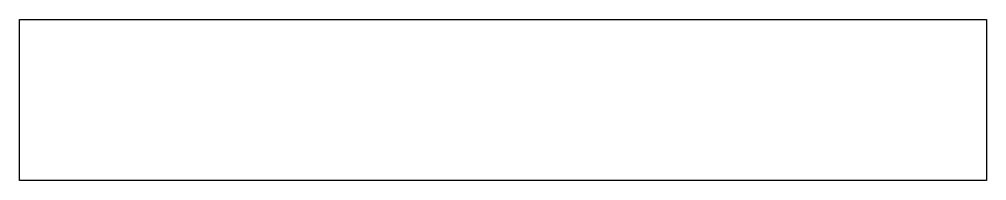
# Model space of a CAD drawing. Header units: inches. Extents: x -12 to 12, y -2 to 2.
import ezdxf

# ---------------------------------------------------------------- set-up
doc = ezdxf.new("R2010")
doc.units = ezdxf.units.IN
doc.header["$MEASUREMENT"] = 0

msp = doc.modelspace()

# ---------------------------------------------------------------- linework, layer by layer
at = {"color": 7, "linetype": 'Continuous', "lineweight": 25}
for p, q in [((-12, -2), (-12, 2)), ((-12, 2), (12, 2)), ((12, 2), (12, -2)), ((12, -2), (-12, -2))]:
    msp.add_line(p, q, dxfattribs=at)

doc.saveas('drawing.dxf')
